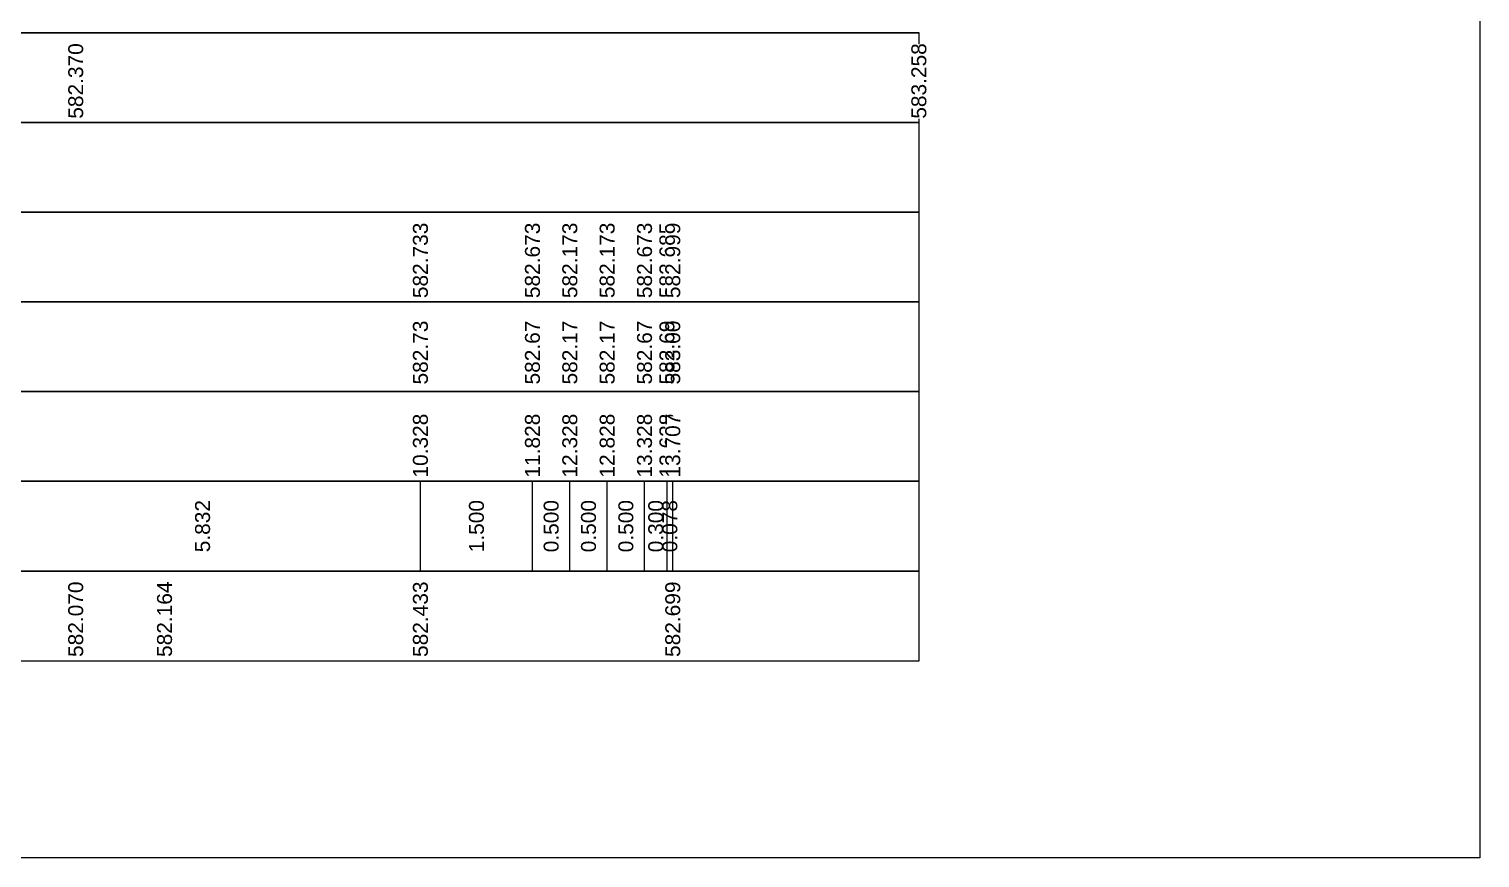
# Model space of a CAD drawing. Header units: millimetres. Extents: x 2762 to 3076, y 916 to 3305.
# Drawn here: x 2903.47 to 2922.89, y 1325.65 to 1336.73 of the extents above; entities that cross this region are included whole.
import ezdxf

# ---------------------------------------------------------------- set-up
doc = ezdxf.new("R2010")
doc.units = ezdxf.units.MM
doc.header["$LTSCALE"] = 2
doc.styles.add('C3D_Profil_Travers', font='romans.shx')

msp = doc.modelspace()

# ---------------------------------------------------------------- linework, layer by layer
at = {"color": 7, "linetype": 'Continuous', "lineweight": -3}
for p, q in [((2881.379, 1336.684), (2915.381, 1336.684)), ((2908.708, 1329.484), (2908.708, 1330.684)), ((2908.708, 1329.484), (2908.708, 1330.684)), ((2910.208, 1329.484), (2910.208, 1330.684)), ((2910.208, 1329.484), (2910.208, 1330.684)), ((2910.708, 1329.484), (2910.708, 1330.684)), ((2910.708, 1329.484), (2910.708, 1330.684)), ((2911.208, 1329.484), (2911.208, 1330.684)), ((2911.208, 1329.484), (2911.208, 1330.684)), ((2911.708, 1329.484), (2911.708, 1330.684)), ((2911.708, 1329.484), (2911.708, 1330.684)), ((2912.008, 1329.484), (2912.008, 1330.684)), ((2912.008, 1329.484), (2912.008, 1330.684)), ((2912.086, 1329.484), (2912.086, 1330.684))]:
    msp.add_line(p, q, dxfattribs=at)
for points in [[(2881.379, 1335.484), (2915.381, 1335.484), (2915.381, 1336.684), (2881.379, 1336.684)], [(2881.379, 1334.284), (2915.381, 1334.284), (2915.381, 1335.484), (2881.379, 1335.484)], [(2881.379, 1333.084), (2915.381, 1333.084), (2915.381, 1334.284), (2881.379, 1334.284)], [(2881.379, 1331.884), (2915.381, 1331.884), (2915.381, 1333.084), (2881.379, 1333.084)], [(2881.379, 1330.684), (2915.381, 1330.684), (2915.381, 1331.884), (2881.379, 1331.884)], [(2881.379, 1329.484), (2915.381, 1329.484), (2915.381, 1330.684), (2881.379, 1330.684)], [(2881.379, 1328.284), (2915.381, 1328.284), (2915.381, 1329.484), (2881.379, 1329.484)]]:
    msp.add_3dface(points, dxfattribs=at)

# ---------------------------------------------------------------- texts
at = {"color": 7, "linetype": 'Continuous', "lineweight": -3, "char_height": 0.2, "rotation": 90, "style": 'C3D_Profil_Travers'}
for s, insert, attachment_point in [('{\\fArial|b0|i0|c0|p34;582.73}', (2908.708, 1331.979), 4), ('{\\fArial|b0|i0|c0|p34;582.67}', (2910.208, 1331.979), 4), ('{\\fArial|b0|i0|c0|p34;582.17}', (2910.708, 1331.979), 4), ('{\\fArial|b0|i0|c0|p34;582.17}', (2911.208, 1331.979), 4), ('{\\fArial|b0|i0|c0|p34;582.67}', (2911.708, 1331.979), 4), ('{\\fArial|b0|i0|c0|p34;582.69}', (2912.008, 1331.979), 4), ('{\\fArial|b0|i0|c0|p34;583.00}', (2912.086, 1331.979), 4), ('{\\fArial|b0|i0|c0|p34;5.832}', (2905.792, 1330.084), 5), ('{\\fArial|b0|i0|c0|p34;1.500}', (2909.458, 1330.084), 5), ('{\\fArial|b0|i0|c0|p34;0.500}', (2910.458, 1330.084), 5), ('{\\fArial|b0|i0|c0|p34;0.500}', (2910.958, 1330.084), 5), ('{\\fArial|b0|i0|c0|p34;0.500}', (2911.458, 1330.084), 5), ('{\\fArial|b0|i0|c0|p34;0.300}', (2911.858, 1330.084), 5), ('{\\fArial|b0|i0|c0|p34;0.078}', (2912.047, 1330.084), 5)]:
    msp.add_mtext(s, dxfattribs=dict(at, insert=insert, attachment_point=attachment_point))

# ---------------------------------------------------------------- next in the draw order: texts
at = {"color": 7, "linetype": 'Continuous', "lineweight": -3, "char_height": 0.2, "attachment_point": 4, "rotation": 90, "style": 'C3D_Profil_Travers', "bg_fill": 3, "box_fill_scale": 1.000375, "bg_fill_color": 256, "bg_fill_true_color": 13158600, "bg_fill_transparency": 0}
for s, insert, width in [('{\\fArial|b0|i0|c0|p34;582.370}', (2904.094, 1335.534), 0.99484), ('{\\fArial|b0|i0|c0|p34;583.258}', (2915.38, 1335.534), 0.99595), ('{\\fArial|b0|i0|c0|p34;582.733}', (2908.708, 1333.134), 0.99553), ('{\\fArial|b0|i0|c0|p34;582.673}', (2910.208, 1333.134), 0.99553), ('{\\fArial|b0|i0|c0|p34;582.173}', (2910.708, 1333.134), 0.99553), ('{\\fArial|b0|i0|c0|p34;582.173}', (2911.208, 1333.134), 0.99553), ('{\\fArial|b0|i0|c0|p34;582.673}', (2911.708, 1333.134), 0.99553), ('{\\fArial|b0|i0|c0|p34;\\C256;10.328}', (2908.708, 1330.734), 0.81999), ('{\\fArial|b0|i0|c0|p34;\\C256;11.828}', (2910.208, 1330.734), 0.81999), ('{\\fArial|b0|i0|c0|p34;\\C256;12.328}', (2910.708, 1330.734), 0.81999), ('{\\fArial|b0|i0|c0|p34;\\C256;12.828}', (2911.208, 1330.734), 0.81999), ('{\\fArial|b0|i0|c0|p34;\\C256;13.328}', (2911.708, 1330.734), 0.81999), ('{\\fArial|b0|i0|c0|p34;582.070}', (2904.094, 1328.334), 0.99484), ('{\\fArial|b0|i0|c0|p34;582.164}', (2905.283, 1328.334), 0.99471), ('{\\fArial|b0|i0|c0|p34;582.433}', (2908.708, 1328.334), 0.99553), ('{\\fArial|b0|i0|c0|p34;582.699}', (2912.086, 1328.334), 0.99595)]:
    msp.add_mtext(s, dxfattribs=dict(at, insert=insert, width=width))

# ---------------------------------------------------------------- next in the draw order: texts
for s, insert, width in [('{\\fArial|b0|i0|c0|p34;582.685}', (2912.008, 1333.134), 0.99705), ('{\\fArial|b0|i0|c0|p34;\\C256;13.628}', (2912.008, 1330.734), 0.81999)]:
    msp.add_mtext(s, dxfattribs=dict(at, insert=insert, width=width))

# ---------------------------------------------------------------- next in the draw order: texts
for s, insert, width in [('{\\fArial|b0|i0|c0|p34;582.999}', (2912.086, 1333.134), 0.99595), ('{\\fArial|b0|i0|c0|p34;\\C256;13.707}', (2912.086, 1330.734), 0.81957)]:
    msp.add_mtext(s, dxfattribs=dict(at, insert=insert, width=width))

# ---------------------------------------------------------------- next in the draw order: linework, layer by layer
msp.add_lwpolyline([(2873.89, 1355.145), (2922.89, 1355.145), (2922.89, 1325.645), (2873.89, 1325.645)], close=True)

doc.saveas('drawing.dxf')
